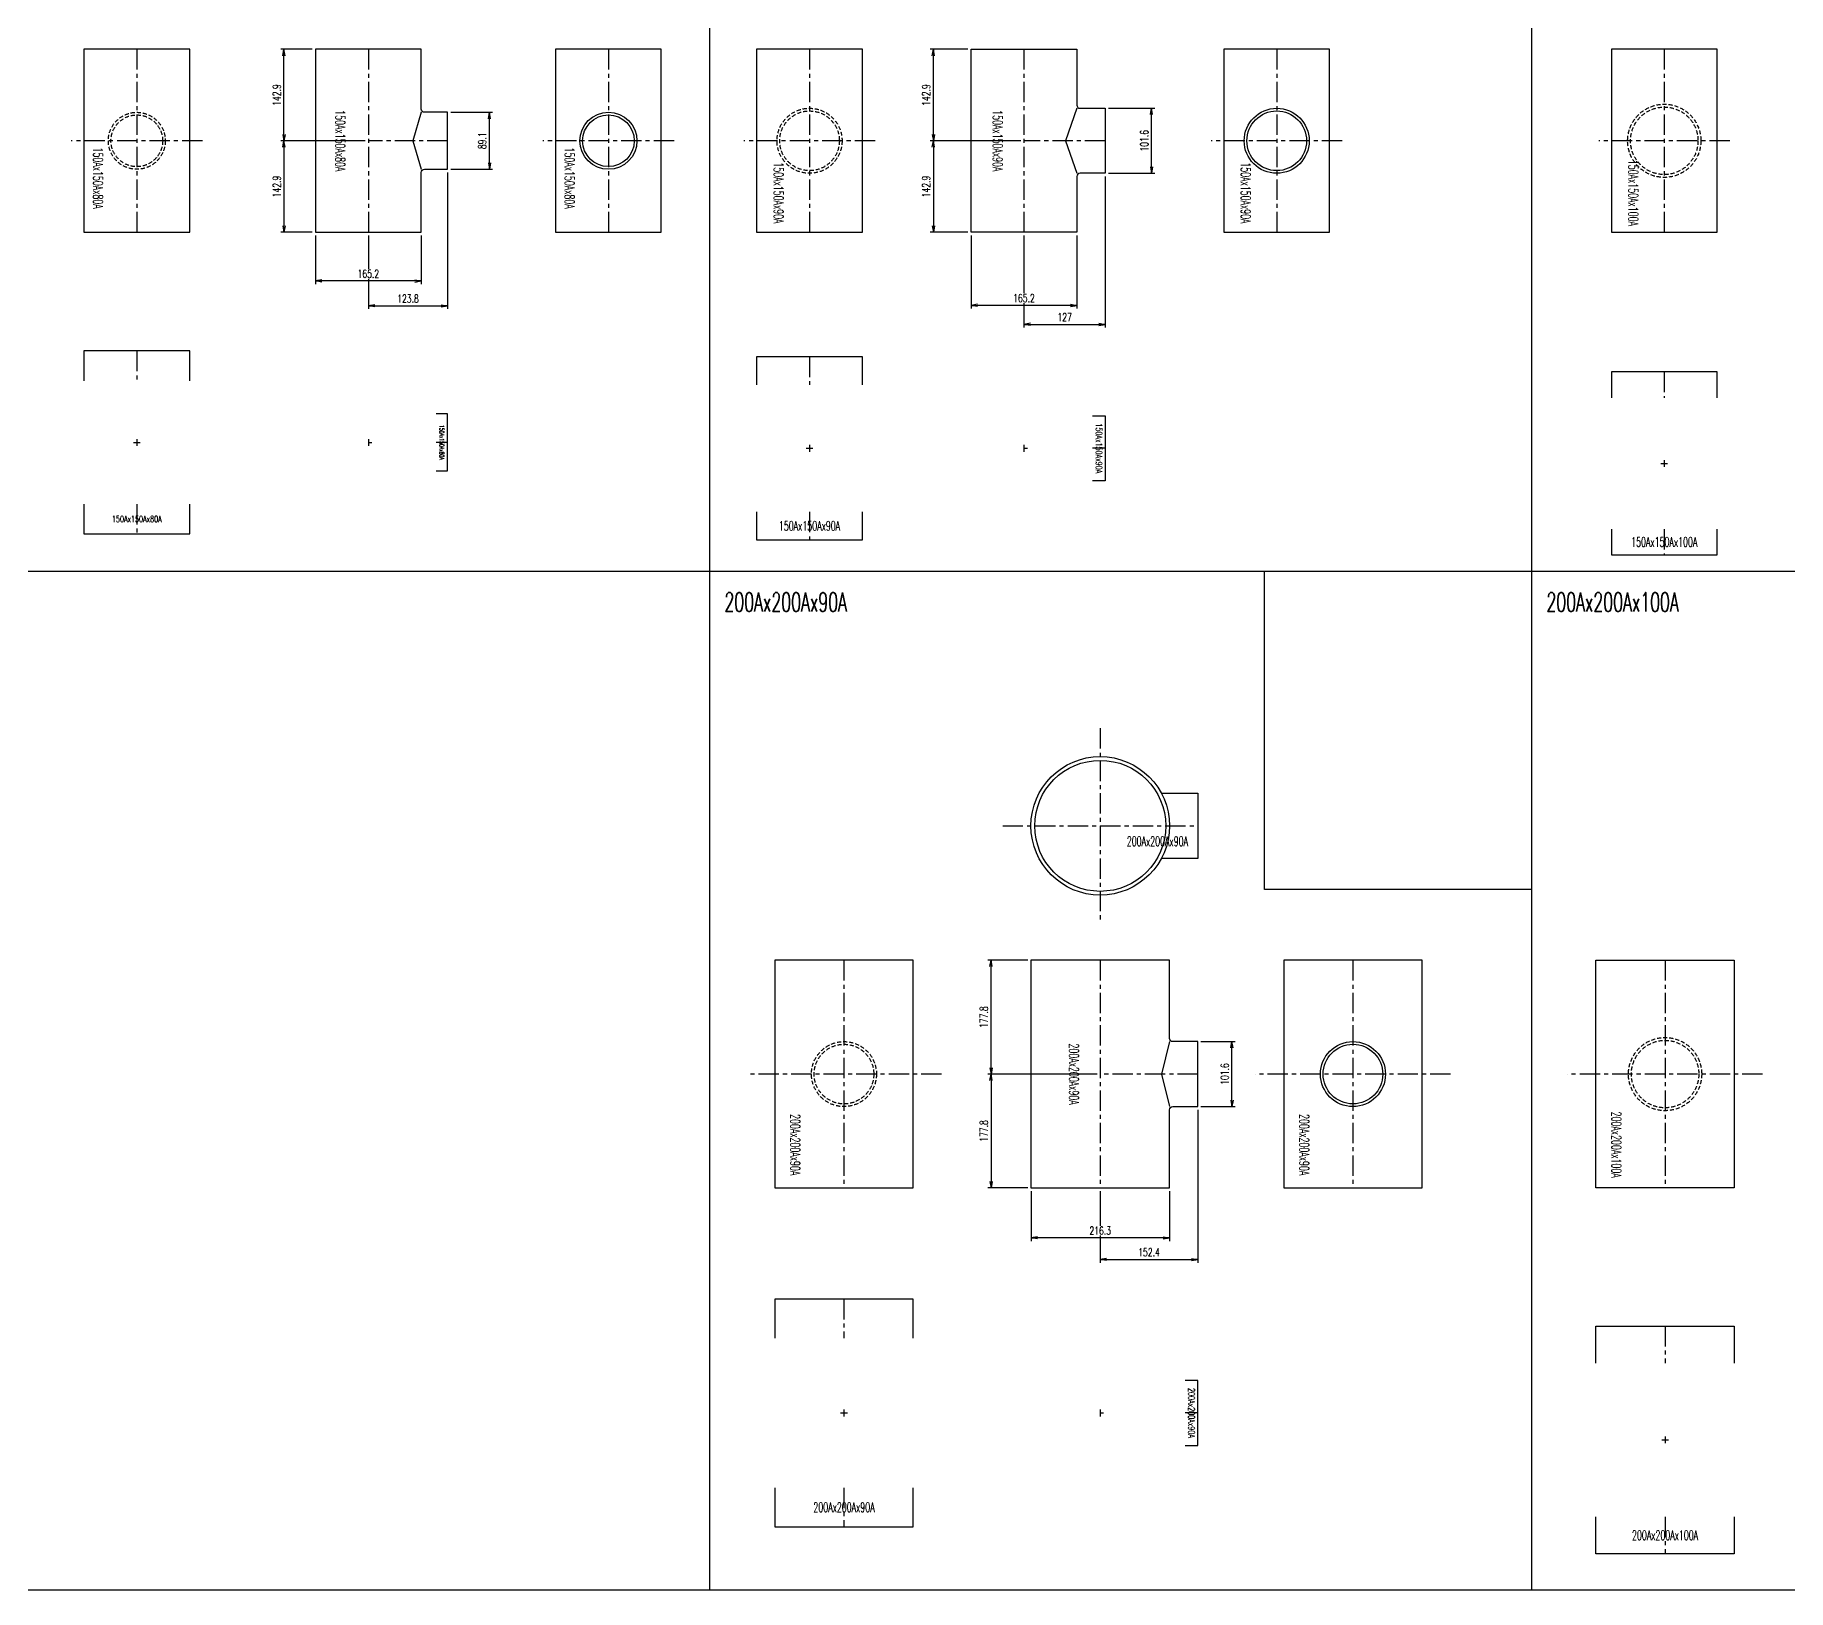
# Model space of a CAD drawing. Header units: millimetres. Extents: x 2090 to 42062, y -14812 to 2738.
# Drawn here: x 14454 to 17192, y -7094 to -4665 of the extents above; entities that cross this region are included whole.
import ezdxf

# ---------------------------------------------------------------- set-up
doc = ezdxf.new("R2010")
doc.units = ezdxf.units.MM
doc.header["$PDMODE"] = 35
doc.linetypes.add('CENTER', pattern=[50.8, 31.75, -6.35, 6.35, -6.35])
doc.linetypes.add('HIDDEN', pattern=[9.525, 6.35, -3.175])
for name, color, linetype in [('#配管（SUS)', 220, 'Continuous'), ('DIM', 1, 'Continuous'), ('skeleton', 7, 'Continuous')]:
    doc.layers.add(name, color=color, linetype=linetype)
doc.styles.add('kpk', font='romans.shx', dxfattribs={"width": 0.7, "bigfont": 'extfont2.shx'})
doc.styles.get("Standard").update_dxf_attribs({"font": 'romans.shx', "bigfont": 'extfont.shx'})
doc.dimstyles.new('1／5～KPK', dxfattribs={"dimscale": 5, "dimtxt": 2.5, "dimasz": 2, "dimexe": 1, "dimexo": 1, "dimgap": 1, "dimtad": 3, "dimdsep": 46, "dimtxsty": 'kpk', "dimblk": 'OPEN', "dimcen": 2.5, "dimclrd": 9, "dimclre": 9, "dimclrt": 4, "dimadec": 1, "dimazin": 2, "dimtfac": 1, "dimtmove": 0, "dimatfit": 2, "dimldrblk": 'OPEN', "dimfxl": 1, "dimtfill": 1, "dimlwd": -1, "dimlwe": -1, "dimarcsym": 1})

# ---------------------------------------------------------------- blocks, each defined once
blk = doc.blocks.new('_Open')
at = {"color": 0, "linetype": 'ByBlock', "lineweight": -2}
for p, q in [((-1, 0.17), (0, 0)), ((-1, -0.17), (0, 0)), ((0, 0), (-1, 0))]:
    blk.add_line(p, q, dxfattribs=at)
blk = doc.blocks.new('*D423')
at = {"layer": 'Defpoints', "color": 0, "linetype": 'ByBlock', "transparency": 16777216}
for p in [(14842.8, -4687.3), (14892, -4687.3), (14974.6, -4830.2)]:
    blk.add_point(p, dxfattribs=at)
at = {"layer": 'DIM', "color": 9, "transparency": 16777216}
for p, q in [((14887, -4687.3), (14837.8, -4687.3)), ((14842.8, -4820.2), (14842.8, -4697.3)), ((14969.6, -4830.2), (14837.8, -4830.2))]:
    blk.add_line(p, q, dxfattribs=at)
at = {"layer": 'DIM', "color": 9, "linetype": 'ByBlock', "transparency": 16777216, "xscale": 10, "yscale": 10, "zscale": 10}
for p, rotation in [((14842.8, -4687.3), 90), ((14842.8, -4830.2), 270)]:
    blk.add_blockref('_Open', p, dxfattribs=dict(at, rotation=rotation))
at = {"layer": 'DIM', "color": 4, "linetype": 'ByBlock', "transparency": 16777216, "insert": (14831.5, -4758.8), "char_height": 12.5, "attachment_point": 5, "rotation": 90, "style": 'kpk', "bg_fill": 3, "box_fill_scale": 1.1, "bg_fill_color": 256, "bg_fill_true_color": 13158600, "bg_fill_transparency": 0}
blk.add_mtext('142.9', dxfattribs=at)
blk = doc.blocks.new('*D424')
at = {"layer": 'Defpoints', "color": 0, "linetype": 'ByBlock', "transparency": 16777216}
for p in [(14974.6, -4830.2), (14842.8, -4973.1), (14892, -4973.1)]:
    blk.add_point(p, dxfattribs=at)
at = {"layer": 'DIM', "color": 9, "transparency": 16777216}
for p, q in [((14969.6, -4830.2), (14837.8, -4830.2)), ((14842.8, -4840.2), (14842.8, -4963.1)), ((14887, -4973.1), (14837.8, -4973.1))]:
    blk.add_line(p, q, dxfattribs=at)
at = {"layer": 'DIM', "color": 9, "linetype": 'ByBlock', "transparency": 16777216, "xscale": 10, "yscale": 10, "zscale": 10}
for p, rotation in [((14842.8, -4830.2), 90), ((14842.8, -4973.1), 270)]:
    blk.add_blockref('_Open', p, dxfattribs=dict(at, rotation=rotation))
at = {"layer": 'DIM', "color": 4, "linetype": 'ByBlock', "transparency": 16777216, "insert": (14831.5, -4901.7), "char_height": 12.5, "attachment_point": 5, "rotation": 90, "style": 'kpk', "bg_fill": 3, "box_fill_scale": 1.1, "bg_fill_color": 256, "bg_fill_true_color": 13158600, "bg_fill_transparency": 0}
blk.add_mtext('142.9', dxfattribs=at)
blk = doc.blocks.new('*D425')
at = {"layer": 'Defpoints', "color": 0, "linetype": 'ByBlock', "transparency": 16777216}
for p in [(15098.4, -4874.8), (14974.6, -4973.1), (15098.4, -5088)]:
    blk.add_point(p, dxfattribs=at)
at = {"layer": 'DIM', "color": 9, "transparency": 16777216}
for p, q in [((15098.4, -4879.8), (15098.4, -5093)), ((14974.6, -4978.1), (14974.6, -5093)), ((14984.6, -5088), (15088.4, -5088))]:
    blk.add_line(p, q, dxfattribs=at)
at = {"layer": 'DIM', "color": 9, "linetype": 'ByBlock', "transparency": 16777216, "xscale": 10, "yscale": 10, "zscale": 10, "rotation": 180}
blk.add_blockref('_Open', (14974.6, -5088), dxfattribs=at)
at = {"layer": 'DIM', "color": 9, "linetype": 'ByBlock', "transparency": 16777216, "xscale": 10, "yscale": 10, "zscale": 10}
blk.add_blockref('_Open', (15098.4, -5088), dxfattribs=at)
at = {"layer": 'DIM', "color": 4, "linetype": 'ByBlock', "transparency": 16777216, "insert": (15036.5, -5076.8), "char_height": 12.5, "attachment_point": 5, "style": 'kpk', "bg_fill": 3, "box_fill_scale": 1.1, "bg_fill_color": 256, "bg_fill_true_color": 13158600, "bg_fill_transparency": 0}
blk.add_mtext('123.8', dxfattribs=at)
blk = doc.blocks.new('*D426')
at = {"layer": 'Defpoints', "color": 0, "linetype": 'ByBlock', "transparency": 16777216}
for p in [(14892, -4973.1), (15057.2, -4973.1), (14892, -5049.2)]:
    blk.add_point(p, dxfattribs=at)
at = {"layer": 'DIM', "color": 9, "transparency": 16777216}
for p, q in [((14892, -4978.1), (14892, -5054.2)), ((15057.2, -4978.1), (15057.2, -5054.2)), ((15047.2, -5049.2), (14902, -5049.2))]:
    blk.add_line(p, q, dxfattribs=at)
at = {"layer": 'DIM', "color": 9, "linetype": 'ByBlock', "transparency": 16777216, "xscale": 10, "yscale": 10, "zscale": 10, "rotation": 180}
blk.add_blockref('_Open', (14892, -5049.2), dxfattribs=at)
at = {"layer": 'DIM', "color": 9, "linetype": 'ByBlock', "transparency": 16777216, "xscale": 10, "yscale": 10, "zscale": 10}
blk.add_blockref('_Open', (15057.2, -5049.2), dxfattribs=at)
at = {"layer": 'DIM', "color": 4, "linetype": 'ByBlock', "transparency": 16777216, "insert": (14974.6, -5038), "char_height": 12.5, "attachment_point": 5, "style": 'kpk', "bg_fill": 3, "box_fill_scale": 1.1, "bg_fill_color": 256, "bg_fill_true_color": 13158600, "bg_fill_transparency": 0}
blk.add_mtext('165.2', dxfattribs=at)
blk = doc.blocks.new('*D427')
at = {"layer": 'Defpoints', "color": 0, "linetype": 'ByBlock', "transparency": 16777216}
for p in [(15098.4, -4785.7), (15163.7, -4785.7), (15098.4, -4874.8)]:
    blk.add_point(p, dxfattribs=at)
at = {"layer": 'DIM', "color": 9, "transparency": 16777216}
for p, q in [((15103.4, -4785.7), (15168.7, -4785.7)), ((15163.7, -4864.8), (15163.7, -4795.7)), ((15103.4, -4874.8), (15168.7, -4874.8))]:
    blk.add_line(p, q, dxfattribs=at)
at = {"layer": 'DIM', "color": 9, "linetype": 'ByBlock', "transparency": 16777216, "xscale": 10, "yscale": 10, "zscale": 10}
for p, rotation in [((15163.7, -4785.7), 90), ((15163.7, -4874.8), 270)]:
    blk.add_blockref('_Open', p, dxfattribs=dict(at, rotation=rotation))
at = {"layer": 'DIM', "color": 4, "linetype": 'ByBlock', "transparency": 16777216, "insert": (15152.4, -4830.2), "char_height": 12.5, "attachment_point": 5, "rotation": 90, "style": 'kpk', "bg_fill": 3, "box_fill_scale": 1.1, "bg_fill_color": 256, "bg_fill_true_color": 13158600, "bg_fill_transparency": 0}
blk.add_mtext('89.1', dxfattribs=at)
blk = doc.blocks.new('*D438')
at = {"layer": 'Defpoints', "color": 0, "linetype": 'ByBlock', "transparency": 16777216}
for p in [(16125.7, -4881), (15998.7, -4973.1), (16125.7, -5117)]:
    blk.add_point(p, dxfattribs=at)
at = {"layer": 'DIM', "color": 9, "transparency": 16777216}
for p, q in [((16125.7, -4886), (16125.7, -5122)), ((15998.7, -4978.1), (15998.7, -5122)), ((16008.7, -5117), (16115.7, -5117))]:
    blk.add_line(p, q, dxfattribs=at)
at = {"layer": 'DIM', "color": 9, "linetype": 'ByBlock', "transparency": 16777216, "xscale": 10, "yscale": 10, "zscale": 10, "rotation": 180}
blk.add_blockref('_Open', (15998.7, -5117), dxfattribs=at)
at = {"layer": 'DIM', "color": 9, "linetype": 'ByBlock', "transparency": 16777216, "xscale": 10, "yscale": 10, "zscale": 10}
blk.add_blockref('_Open', (16125.7, -5117), dxfattribs=at)
at = {"layer": 'DIM', "color": 4, "linetype": 'ByBlock', "transparency": 16777216, "insert": (16062.2, -5105.7), "char_height": 12.5, "attachment_point": 5, "style": 'kpk', "bg_fill": 3, "box_fill_scale": 1.1, "bg_fill_color": 256, "bg_fill_true_color": 13158600, "bg_fill_transparency": 0}
blk.add_mtext('127', dxfattribs=at)
blk = doc.blocks.new('*D439')
at = {"layer": 'Defpoints', "color": 0, "linetype": 'ByBlock', "transparency": 16777216}
for p in [(15916.1, -4973.1), (16081.3, -4973.1), (15916.1, -5087.3)]:
    blk.add_point(p, dxfattribs=at)
at = {"layer": 'DIM', "color": 9, "transparency": 16777216}
for p, q in [((15916.1, -4978.1), (15916.1, -5092.3)), ((16081.3, -4978.1), (16081.3, -5092.3)), ((16071.3, -5087.3), (15926.1, -5087.3))]:
    blk.add_line(p, q, dxfattribs=at)
at = {"layer": 'DIM', "color": 9, "linetype": 'ByBlock', "transparency": 16777216, "xscale": 10, "yscale": 10, "zscale": 10, "rotation": 180}
blk.add_blockref('_Open', (15916.1, -5087.3), dxfattribs=at)
at = {"layer": 'DIM', "color": 9, "linetype": 'ByBlock', "transparency": 16777216, "xscale": 10, "yscale": 10, "zscale": 10}
blk.add_blockref('_Open', (16081.3, -5087.3), dxfattribs=at)
at = {"layer": 'DIM', "color": 4, "linetype": 'ByBlock', "transparency": 16777216, "insert": (15998.7, -5076), "char_height": 12.5, "attachment_point": 5, "style": 'kpk', "bg_fill": 3, "box_fill_scale": 1.1, "bg_fill_color": 256, "bg_fill_true_color": 13158600, "bg_fill_transparency": 0}
blk.add_mtext('165.2', dxfattribs=at)
blk = doc.blocks.new('*D440')
at = {"layer": 'Defpoints', "color": 0, "linetype": 'ByBlock', "transparency": 16777216}
for p in [(16125.7, -4779.4), (16198, -4779.4), (16125.7, -4881)]:
    blk.add_point(p, dxfattribs=at)
at = {"layer": 'DIM', "color": 9, "transparency": 16777216}
for p, q in [((16130.7, -4779.4), (16203, -4779.4)), ((16198, -4871), (16198, -4789.4)), ((16130.7, -4881), (16203, -4881))]:
    blk.add_line(p, q, dxfattribs=at)
at = {"layer": 'DIM', "color": 9, "linetype": 'ByBlock', "transparency": 16777216, "xscale": 10, "yscale": 10, "zscale": 10}
for p, rotation in [((16198, -4779.4), 90), ((16198, -4881), 270)]:
    blk.add_blockref('_Open', p, dxfattribs=dict(at, rotation=rotation))
at = {"layer": 'DIM', "color": 4, "linetype": 'ByBlock', "transparency": 16777216, "insert": (16186.7, -4830.2), "char_height": 12.5, "attachment_point": 5, "rotation": 90, "style": 'kpk', "bg_fill": 3, "box_fill_scale": 1.1, "bg_fill_color": 256, "bg_fill_true_color": 13158600, "bg_fill_transparency": 0}
blk.add_mtext('101.6', dxfattribs=at)
blk = doc.blocks.new('*D441')
at = {"layer": 'Defpoints', "color": 0, "linetype": 'ByBlock', "transparency": 16777216}
for p in [(15998.7, -4830.2), (15857.2, -4973.1), (15916.1, -4973.1)]:
    blk.add_point(p, dxfattribs=at)
at = {"layer": 'DIM', "color": 9, "transparency": 16777216}
for p, q in [((15993.7, -4830.2), (15852.2, -4830.2)), ((15857.2, -4840.2), (15857.2, -4963.1)), ((15911.1, -4973.1), (15852.2, -4973.1))]:
    blk.add_line(p, q, dxfattribs=at)
at = {"layer": 'DIM', "color": 9, "linetype": 'ByBlock', "transparency": 16777216, "xscale": 10, "yscale": 10, "zscale": 10}
for p, rotation in [((15857.2, -4830.2), 90), ((15857.2, -4973.1), 270)]:
    blk.add_blockref('_Open', p, dxfattribs=dict(at, rotation=rotation))
at = {"layer": 'DIM', "color": 4, "linetype": 'ByBlock', "transparency": 16777216, "insert": (15845.9, -4901.7), "char_height": 12.5, "attachment_point": 5, "rotation": 90, "style": 'kpk', "bg_fill": 3, "box_fill_scale": 1.1, "bg_fill_color": 256, "bg_fill_true_color": 13158600, "bg_fill_transparency": 0}
blk.add_mtext('142.9', dxfattribs=at)
blk = doc.blocks.new('*D442')
at = {"layer": 'Defpoints', "color": 0, "linetype": 'ByBlock', "transparency": 16777216}
for p in [(15857.2, -4687.3), (15916.1, -4687.3), (15998.7, -4830.2)]:
    blk.add_point(p, dxfattribs=at)
at = {"layer": 'DIM', "color": 9, "transparency": 16777216}
for p, q in [((15911.1, -4687.3), (15852.2, -4687.3)), ((15857.2, -4820.2), (15857.2, -4697.3)), ((15993.7, -4830.2), (15852.2, -4830.2))]:
    blk.add_line(p, q, dxfattribs=at)
at = {"layer": 'DIM', "color": 9, "linetype": 'ByBlock', "transparency": 16777216, "xscale": 10, "yscale": 10, "zscale": 10}
for p, rotation in [((15857.2, -4687.3), 90), ((15857.2, -4830.2), 270)]:
    blk.add_blockref('_Open', p, dxfattribs=dict(at, rotation=rotation))
at = {"layer": 'DIM', "color": 4, "linetype": 'ByBlock', "transparency": 16777216, "insert": (15845.9, -4758.8), "char_height": 12.5, "attachment_point": 5, "rotation": 90, "style": 'kpk', "bg_fill": 3, "box_fill_scale": 1.1, "bg_fill_color": 256, "bg_fill_true_color": 13158600, "bg_fill_transparency": 0}
blk.add_mtext('142.9', dxfattribs=at)
blk = doc.blocks.new('*D443')
at = {"layer": 'Defpoints', "color": 0, "linetype": 'ByBlock', "transparency": 16777216}
for p in [(15947.2, -6110.4), (16009.7, -6110.4), (16117.8, -6288.2)]:
    blk.add_point(p, dxfattribs=at)
at = {"layer": 'DIM', "color": 9, "transparency": 16777216}
for p, q in [((16004.7, -6110.4), (15942.2, -6110.4)), ((15947.2, -6278.2), (15947.2, -6120.4)), ((16112.8, -6288.2), (15942.2, -6288.2))]:
    blk.add_line(p, q, dxfattribs=at)
at = {"layer": 'DIM', "color": 9, "linetype": 'ByBlock', "transparency": 16777216, "xscale": 10, "yscale": 10, "zscale": 10}
for p, rotation in [((15947.2, -6110.4), 90), ((15947.2, -6288.2), 270)]:
    blk.add_blockref('_Open', p, dxfattribs=dict(at, rotation=rotation))
at = {"layer": 'DIM', "color": 4, "linetype": 'ByBlock', "transparency": 16777216, "insert": (15935.9, -6199.3), "char_height": 12.5, "attachment_point": 5, "rotation": 90, "style": 'kpk', "bg_fill": 3, "box_fill_scale": 1.1, "bg_fill_color": 256, "bg_fill_true_color": 13158600, "bg_fill_transparency": 0}
blk.add_mtext('177.8', dxfattribs=at)
blk = doc.blocks.new('*D444')
at = {"layer": 'Defpoints', "color": 0, "linetype": 'ByBlock', "transparency": 16777216}
for p in [(16117.8, -6288.2), (15947.2, -6466), (16009.7, -6466)]:
    blk.add_point(p, dxfattribs=at)
at = {"layer": 'DIM', "color": 9, "transparency": 16777216}
for p, q in [((16112.8, -6288.2), (15942.2, -6288.2)), ((15947.2, -6298.2), (15947.2, -6456)), ((16004.7, -6466), (15942.2, -6466))]:
    blk.add_line(p, q, dxfattribs=at)
at = {"layer": 'DIM', "color": 9, "linetype": 'ByBlock', "transparency": 16777216, "xscale": 10, "yscale": 10, "zscale": 10}
for p, rotation in [((15947.2, -6288.2), 90), ((15947.2, -6466), 270)]:
    blk.add_blockref('_Open', p, dxfattribs=dict(at, rotation=rotation))
at = {"layer": 'DIM', "color": 4, "linetype": 'ByBlock', "transparency": 16777216, "insert": (15935.9, -6377.1), "char_height": 12.5, "attachment_point": 5, "rotation": 90, "style": 'kpk', "bg_fill": 3, "box_fill_scale": 1.1, "bg_fill_color": 256, "bg_fill_true_color": 13158600, "bg_fill_transparency": 0}
blk.add_mtext('177.8', dxfattribs=at)
blk = doc.blocks.new('*D445')
at = {"layer": 'Defpoints', "color": 0, "linetype": 'ByBlock', "transparency": 16777216}
for p in [(16270.2, -6339), (16117.8, -6466), (16270.2, -6577.9)]:
    blk.add_point(p, dxfattribs=at)
at = {"layer": 'DIM', "color": 9, "transparency": 16777216}
for p, q in [((16270.2, -6344), (16270.2, -6582.9)), ((16117.8, -6471), (16117.8, -6582.9)), ((16127.8, -6577.9), (16260.2, -6577.9))]:
    blk.add_line(p, q, dxfattribs=at)
at = {"layer": 'DIM', "color": 9, "linetype": 'ByBlock', "transparency": 16777216, "xscale": 10, "yscale": 10, "zscale": 10, "rotation": 180}
blk.add_blockref('_Open', (16117.8, -6577.9), dxfattribs=at)
at = {"layer": 'DIM', "color": 9, "linetype": 'ByBlock', "transparency": 16777216, "xscale": 10, "yscale": 10, "zscale": 10}
blk.add_blockref('_Open', (16270.2, -6577.9), dxfattribs=at)
at = {"layer": 'DIM', "color": 4, "linetype": 'ByBlock', "transparency": 16777216, "insert": (16194, -6566.6), "char_height": 12.5, "attachment_point": 5, "style": 'kpk', "bg_fill": 3, "box_fill_scale": 1.1, "bg_fill_color": 256, "bg_fill_true_color": 13158600, "bg_fill_transparency": 0}
blk.add_mtext('152.4', dxfattribs=at)
blk = doc.blocks.new('*D446')
at = {"layer": 'Defpoints', "color": 0, "linetype": 'ByBlock', "transparency": 16777216}
for p in [(16009.7, -6466), (16226, -6466), (16009.7, -6544)]:
    blk.add_point(p, dxfattribs=at)
at = {"layer": 'DIM', "color": 9, "transparency": 16777216}
for p, q in [((16009.7, -6471), (16009.7, -6549)), ((16226, -6471), (16226, -6549)), ((16216, -6544), (16019.7, -6544))]:
    blk.add_line(p, q, dxfattribs=at)
at = {"layer": 'DIM', "color": 9, "linetype": 'ByBlock', "transparency": 16777216, "xscale": 10, "yscale": 10, "zscale": 10, "rotation": 180}
blk.add_blockref('_Open', (16009.7, -6544), dxfattribs=at)
at = {"layer": 'DIM', "color": 9, "linetype": 'ByBlock', "transparency": 16777216, "xscale": 10, "yscale": 10, "zscale": 10}
blk.add_blockref('_Open', (16226, -6544), dxfattribs=at)
at = {"layer": 'DIM', "color": 4, "linetype": 'ByBlock', "transparency": 16777216, "insert": (16117.8, -6532.8), "char_height": 12.5, "attachment_point": 5, "style": 'kpk', "bg_fill": 3, "box_fill_scale": 1.1, "bg_fill_color": 256, "bg_fill_true_color": 13158600, "bg_fill_transparency": 0}
blk.add_mtext('216.3', dxfattribs=at)
blk = doc.blocks.new('*D481')
at = {"layer": 'Defpoints', "color": 0, "linetype": 'ByBlock', "transparency": 16777216}
for p in [(16270.2, -6237.4), (16323.6, -6237.4), (16270.2, -6339)]:
    blk.add_point(p, dxfattribs=at)
at = {"layer": 'DIM', "color": 9, "transparency": 16777216}
for p, q in [((16275.2, -6237.4), (16328.6, -6237.4)), ((16323.6, -6329), (16323.6, -6247.4)), ((16275.2, -6339), (16328.6, -6339))]:
    blk.add_line(p, q, dxfattribs=at)
at = {"layer": 'DIM', "color": 9, "linetype": 'ByBlock', "transparency": 16777216, "xscale": 10, "yscale": 10, "zscale": 10}
for p, rotation in [((16323.6, -6237.4), 90), ((16323.6, -6339), 270)]:
    blk.add_blockref('_Open', p, dxfattribs=dict(at, rotation=rotation))
at = {"layer": 'DIM', "color": 4, "linetype": 'ByBlock', "transparency": 16777216, "insert": (16312.4, -6288.2), "char_height": 12.5, "attachment_point": 5, "rotation": 90, "style": 'kpk', "bg_fill": 3, "box_fill_scale": 1.1, "bg_fill_color": 256, "bg_fill_true_color": 13158600, "bg_fill_transparency": 0}
blk.add_mtext('101.6', dxfattribs=at)
blk = doc.blocks.new('（SUS)150A×80A-RT-1')
at = {"layer": '#配管（SUS)', "color": 2, "linetype": 'CENTER'}
for p, q in [((0, 142.9), (0, -142.9)), ((123.8, 0), (0, 0))]:
    blk.add_line(p, q, dxfattribs=at)
at = {"layer": '#配管（SUS)', "color": 0, "linetype": 'ByBlock'}
blk.add_lwpolyline([(82.6, 142.9), (-82.6, 142.9), (-82.6, -142.9), (82.6, -142.9), (82.6, -49.5, -0.414214), (87.6, -44.5), (123.8, -44.5), (123.8, 44.6), (87.6, 44.6, -0.414214), (82.6, 49.6)], format="xyb", close=True, dxfattribs=at)
blk.add_lwpolyline([(82.6, 44.6), (69.6, 0), (82.6, -44.5)], dxfattribs=at)
at = {"layer": 'Defpoints', "color": 5, "insert": (-43.8, 0), "char_height": 15, "attachment_point": 5, "rotation": 270}
blk.add_mtext('{\\W0.6;150Ax150Ax80A}', dxfattribs=at)
blk = doc.blocks.new('（SUS)150A×80A-RT-2')
at = {"layer": '#配管（SUS)', "color": 2, "linetype": 'CENTER'}
for p, q in [((0, 142.9), (0, -142.9)), ((102.4, 0), (-102.4, 0))]:
    blk.add_line(p, q, dxfattribs=at)
at = {"layer": '#配管（SUS)', "color": 0, "linetype": 'ByBlock'}
blk.add_lwpolyline([(-82.6, 142.9), (-82.6, -142.9), (82.6, -142.9), (82.6, 142.9)], close=True, dxfattribs=at)
for radius in [44.5, 40.4]:
    blk.add_circle((0, 0), radius, dxfattribs=at)
at = {"layer": 'Defpoints', "color": 5, "insert": (-60.6, -58.3), "char_height": 15, "attachment_point": 5, "rotation": 270}
blk.add_mtext('{\\W0.6;150Ax150Ax80A}', dxfattribs=at)
blk = doc.blocks.new('（SUS)150A×80A-RT-4')
at = {"layer": '#配管（SUS)', "color": 2, "linetype": 'CENTER'}
for p, q in [((0, 142.9), (0, -142.9)), ((102.4, 0), (-102.4, 0))]:
    blk.add_line(p, q, dxfattribs=at)
at = {"layer": '#配管（SUS)', "color": 0, "linetype": 'ByBlock'}
blk.add_lwpolyline([(-82.6, 142.9), (-82.6, -142.9), (82.6, -142.9), (82.6, 142.9)], close=True, dxfattribs=at)
at = {"layer": '#配管（SUS)', "color": 252, "linetype": 'HIDDEN'}
for radius in [44.5, 40.4]:
    blk.add_circle((0, 0), radius, dxfattribs=at)
at = {"layer": 'Defpoints', "color": 5, "insert": (-60.6, -58.3), "char_height": 15, "attachment_point": 5, "rotation": 270}
blk.add_mtext('{\\W0.6;150Ax150Ax80A}', dxfattribs=at)
blk = doc.blocks.new('（SUS)150A×80A-RT-5')
at = {"layer": '#配管（SUS)', "color": 2, "linetype": 'CENTER'}
for p, q in [((0, 142.9), (0, 96.2)), ((-5.3, 0), (5.3, 0)), ((0, 5.3), (0, -5.3)), ((0, -96.2), (0, -142.9))]:
    blk.add_line(p, q, dxfattribs=at)
at = {"layer": '#配管（SUS)', "color": 0, "linetype": 'ByBlock'}
for points in [[(82.6, 96.2), (82.6, 142.9), (-82.6, 142.9), (-82.6, 96.2)], [(-82.6, -96.2), (-82.6, -142.9), (82.6, -142.9), (82.6, -96.2)]]:
    blk.add_lwpolyline(points, dxfattribs=at)
at = {"layer": 'Defpoints', "color": 5, "insert": (0, -119.6), "char_height": 10, "attachment_point": 5}
blk.add_mtext('{\\W0.6;150Ax150Ax80A}', dxfattribs=at)
blk = doc.blocks.new('（SUS)150A×80A-RT-6')
at = {"layer": '#配管（SUS)', "color": 2, "linetype": 'CENTER'}
for p, q in [((0, 5.3), (0, -5.3)), ((0, 0), (5.3, 0)), ((123.8, 0), (105.7, 0))]:
    blk.add_line(p, q, dxfattribs=at)
at = {"layer": '#配管（SUS)', "color": 0, "linetype": 'ByBlock'}
blk.add_lwpolyline([(105.7, -44.5), (123.8, -44.5), (123.8, 44.5), (105.7, 44.5)], dxfattribs=at)
at = {"layer": 'Defpoints', "color": 5, "insert": (114.8, 0), "char_height": 7, "attachment_point": 5, "rotation": 270}
blk.add_mtext('{\\W0.6;150Ax150Ax80A}', dxfattribs=at)
blk = doc.blocks.new('（SUS)150A×90A-RT-1')
at = {"layer": '#配管（SUS)', "color": 2, "linetype": 'CENTER'}
for p, q in [((0, 142.9), (0, -142.9)), ((127, 0), (0, 0))]:
    blk.add_line(p, q, dxfattribs=at)
at = {"layer": '#配管（SUS)', "color": 0, "linetype": 'ByBlock'}
blk.add_lwpolyline([(127, -50.8), (87.6, -50.8, 0.414214), (82.6, -55.8), (82.6, -142.9), (-82.6, -142.9), (-82.6, 142.9), (82.6, 142.9), (82.6, 55.8, 0.414214), (87.6, 50.8), (127, 50.8)], format="xyb", close=True, dxfattribs=at)
blk.add_lwpolyline([(82.6, 50.8), (65.1, 0), (82.6, -50.8)], dxfattribs=at)
at = {"layer": '#配管（SUS)', "color": 5, "insert": (-41.1, 0), "char_height": 15, "attachment_point": 5, "rotation": 270}
blk.add_mtext('{\\W0.6;150Ax150Ax90A}', dxfattribs=at)
blk = doc.blocks.new('（SUS)150A×90A-RT-2')
at = {"layer": '#配管（SUS)', "color": 2, "linetype": 'CENTER'}
for p, q in [((0, 142.9), (0, -142.9)), ((102.4, 0), (-102.4, 0))]:
    blk.add_line(p, q, dxfattribs=at)
at = {"layer": '#配管（SUS)', "color": 0, "linetype": 'ByBlock'}
blk.add_lwpolyline([(-82.6, 142.9), (-82.6, -142.9), (82.6, -142.9), (82.6, 142.9)], close=True, dxfattribs=at)
for radius in [50.8, 46.6]:
    blk.add_circle((0, 0), radius, dxfattribs=at)
at = {"layer": '#配管（SUS)', "color": 5, "insert": (-48.3, -81.4), "char_height": 15, "attachment_point": 5, "rotation": 270}
blk.add_mtext('{\\W0.6;150Ax150Ax90A}', dxfattribs=at)
blk = doc.blocks.new('（SUS)150A×90A-RT-4')
at = {"layer": '#配管（SUS)', "color": 2, "linetype": 'CENTER'}
for p, q in [((0, 142.9), (0, -142.9)), ((102.4, 0), (-102.4, 0))]:
    blk.add_line(p, q, dxfattribs=at)
at = {"layer": '#配管（SUS)', "color": 0, "linetype": 'ByBlock'}
blk.add_lwpolyline([(-82.6, 142.9), (-82.6, -142.9), (82.6, -142.9), (82.6, 142.9)], close=True, dxfattribs=at)
at = {"layer": '#配管（SUS)', "color": 252, "linetype": 'HIDDEN'}
for radius in [50.8, 46.6]:
    blk.add_circle((0, 0), radius, dxfattribs=at)
at = {"layer": '#配管（SUS)', "color": 5, "insert": (-48.3, -81.4), "char_height": 15, "attachment_point": 5, "rotation": 270}
blk.add_mtext('{\\W0.6;150Ax150Ax90A}', dxfattribs=at)
blk = doc.blocks.new('（SUS)150A×90A-RT-5')
at = {"layer": '#配管（SUS)', "color": 2, "linetype": 'CENTER'}
for p, q in [((0, 142.9), (0, 99.3)), ((-5.3, 0), (5.3, 0)), ((0, 5.3), (0, -5.3)), ((0, -99.4), (0, -142.9))]:
    blk.add_line(p, q, dxfattribs=at)
at = {"layer": '#配管（SUS)', "color": 0, "linetype": 'ByBlock'}
for points in [[(82.6, 99.3), (82.6, 142.9), (-82.6, 142.9), (-82.6, 99.3)], [(-82.6, -99.4), (-82.6, -142.9), (82.6, -142.9), (82.6, -99.4)]]:
    blk.add_lwpolyline(points, dxfattribs=at)
at = {"layer": '#配管（SUS)', "color": 5, "insert": (0, -121.1), "char_height": 15, "attachment_point": 5}
blk.add_mtext('{\\W0.6;150Ax150Ax90A}', dxfattribs=at)
blk = doc.blocks.new('（SUS)150A×90A-RT-6')
at = {"layer": '#配管（SUS)', "color": 2, "linetype": 'CENTER'}
for p, q in [((0, 5.3), (0, -5.3)), ((0, 0), (5.3, 0)), ((127, 0), (107.3, 0))]:
    blk.add_line(p, q, dxfattribs=at)
at = {"layer": '#配管（SUS)', "color": 0, "linetype": 'ByBlock'}
blk.add_lwpolyline([(107.3, 50.8), (127, 50.8), (127, -50.8), (107.3, -50.8)], dxfattribs=at)
at = {"layer": '#配管（SUS)', "color": 5, "insert": (117.2, 0), "char_height": 10, "attachment_point": 5, "rotation": 270}
blk.add_mtext('{\\W0.6;150Ax150Ax90A}', dxfattribs=at)
blk = doc.blocks.new('（SUS)200A×90A-RT-1')
at = {"layer": '#配管（SUS)', "color": 2, "linetype": 'CENTER'}
for p, q in [((0, 177.8), (0, -177.8)), ((152.4, 0), (0, 0))]:
    blk.add_line(p, q, dxfattribs=at)
at = {"layer": '#配管（SUS)', "color": 0, "linetype": 'ByBlock'}
blk.add_lwpolyline([(152.4, 50.8), (113.2, 50.8, -0.414214), (108.1, 55.8), (108.1, 177.8), (-108.2, 177.8), (-108.2, -177.8), (108.1, -177.8), (108.1, -55.8, -0.414214), (113.2, -50.8), (152.4, -50.8)], format="xyb", close=True, dxfattribs=at)
blk.add_lwpolyline([(108.1, 50.8), (95.5, 0), (108.1, -50.8)], dxfattribs=at)
at = {"layer": '#配管（SUS)', "color": 5, "insert": (-41.1, 0), "char_height": 15, "attachment_point": 5, "rotation": 270}
blk.add_mtext('{\\W0.6;200Ax200Ax90A}', dxfattribs=at)
blk = doc.blocks.new('（SUS)200A×90A-RT-2')
at = {"layer": '#配管（SUS)', "color": 2, "linetype": 'CENTER'}
for p, q in [((0, 177.8), (0, -177.8)), ((152.4, 0), (-152.4, 0))]:
    blk.add_line(p, q, dxfattribs=at)
at = {"layer": '#配管（SUS)', "color": 0, "linetype": 'ByBlock'}
blk.add_lwpolyline([(-108.1, 177.8), (-108.1, -177.8), (108.2, -177.8), (108.2, 177.8)], close=True, dxfattribs=at)
for radius in [50.8, 46.6]:
    blk.add_circle((0, 0), radius, dxfattribs=at)
at = {"layer": '#配管（SUS)', "color": 5, "insert": (-76.1, -110.3), "char_height": 15, "attachment_point": 5, "rotation": 270}
blk.add_mtext('{\\W0.6;200Ax200Ax90A}', dxfattribs=at)
blk = doc.blocks.new('（SUS)200A×90A-RT-3')
at = {"layer": '#配管（SUS)', "color": 2, "linetype": 'CENTER'}
for p, q in [((0, 152.4), (0, -152.4)), ((-152.4, 0), (152.4, 0))]:
    blk.add_line(p, q, dxfattribs=at)
at = {"layer": '#配管（SUS)', "color": 0, "linetype": 'ByBlock'}
blk.add_lwpolyline([(95.5, 50.8), (152.4, 50.8), (152.4, -50.8), (95.5, -50.8)], dxfattribs=at)
for radius in [108.2, 102.3]:
    blk.add_circle((0, 0), radius, dxfattribs=at)
at = {"layer": '#配管（SUS)', "color": 5, "insert": (89.3, -24.1), "char_height": 15, "attachment_point": 5}
blk.add_mtext('{\\W0.6;200Ax200Ax90A}', dxfattribs=at)
blk = doc.blocks.new('（SUS)200A×90A-RT-4')
at = {"layer": '#配管（SUS)', "color": 2, "linetype": 'CENTER'}
for p, q in [((0, 177.8), (0, -177.8)), ((152.4, 0), (-152.4, 0))]:
    blk.add_line(p, q, dxfattribs=at)
at = {"layer": '#配管（SUS)', "color": 0, "linetype": 'ByBlock'}
blk.add_lwpolyline([(-108.1, 177.8), (-108.1, -177.8), (108.2, -177.8), (108.2, 177.8)], close=True, dxfattribs=at)
at = {"layer": '#配管（SUS)', "color": 252, "linetype": 'HIDDEN'}
for radius in [50.8, 46.6]:
    blk.add_circle((0, 0), radius, dxfattribs=at)
at = {"layer": '#配管（SUS)', "color": 5, "insert": (-76.1, -110.3), "char_height": 15, "attachment_point": 5, "rotation": 270}
blk.add_mtext('{\\W0.6;200Ax200Ax90A}', dxfattribs=at)
blk = doc.blocks.new('（SUS)200A×90A-RT-5')
at = {"layer": '#配管（SUS)', "color": 2, "linetype": 'CENTER'}
for p, q in [((0, 177.8), (0, 116.8)), ((-5.3, 0), (5.3, 0)), ((0, 5.3), (0, -5.3)), ((0, -116.8), (0, -177.8))]:
    blk.add_line(p, q, dxfattribs=at)
at = {"layer": '#配管（SUS)', "color": 0, "linetype": 'ByBlock'}
for points in [[(108.2, 116.8), (108.2, 177.8), (-108.1, 177.8), (-108.1, 116.8)], [(-108.1, -116.8), (-108.1, -177.8), (108.2, -177.8), (108.2, -116.8)]]:
    blk.add_lwpolyline(points, dxfattribs=at)
at = {"layer": '#配管（SUS)', "color": 5, "insert": (0, -147.3), "char_height": 15, "attachment_point": 5}
blk.add_mtext('{\\W0.6;200Ax200Ax90A}', dxfattribs=at)
blk = doc.blocks.new('（SUS)200A×90A-RT-6')
at = {"layer": '#配管（SUS)', "color": 2, "linetype": 'CENTER'}
for p, q in [((0, 5.3), (0, -5.3)), ((0, 0), (5.3, 0)), ((152.4, 0), (132.8, 0))]:
    blk.add_line(p, q, dxfattribs=at)
at = {"layer": '#配管（SUS)', "color": 0, "linetype": 'ByBlock'}
blk.add_lwpolyline([(132.8, -50.8), (152.4, -50.8), (152.4, 50.8), (132.8, 50.8)], dxfattribs=at)
at = {"layer": '#配管（SUS)', "color": 5, "insert": (142.6, 0), "char_height": 10, "attachment_point": 5, "rotation": 270}
blk.add_mtext('{\\W0.6;200Ax200Ax90A}', dxfattribs=at)
blk = doc.blocks.new('(SUS)150A×100A-RT-4')
at = {"layer": '#配管（SUS)', "color": 2, "linetype": 'CENTER'}
for p, q in [((0, 142.9), (0, -142.9)), ((102.4, 0), (-102.4, 0))]:
    blk.add_line(p, q, dxfattribs=at)
at = {"layer": '#配管（SUS)', "color": 0, "linetype": 'ByBlock'}
blk.add_lwpolyline([(-82.6, 142.9), (-82.6, -142.9), (82.6, -142.9), (82.6, 142.9)], close=True, dxfattribs=at)
at = {"layer": '#配管（SUS)', "color": 252, "linetype": 'HIDDEN'}
for radius in [57.2, 52.7]:
    blk.add_circle((0, 0), radius, dxfattribs=at)
at = {"layer": 'Defpoints', "color": 5, "insert": (-48.3, -81.4), "char_height": 15, "attachment_point": 5, "rotation": 270}
blk.add_mtext('{\\W0.6;150Ax150Ax100A}', dxfattribs=at)
blk = doc.blocks.new('(SUS)150A×100A-RT-5')
at = {"layer": '#配管（SUS)', "color": 2, "linetype": 'CENTER'}
for p, q in [((0, 142.9), (0, 102.5)), ((-5.3, 0), (5.3, 0)), ((0, 5.3), (0, -5.3)), ((0, -102.5), (0, -142.9))]:
    blk.add_line(p, q, dxfattribs=at)
at = {"layer": '#配管（SUS)', "color": 0, "linetype": 'ByBlock'}
for points in [[(82.6, 102.5), (82.6, 142.9), (-82.6, 142.9), (-82.6, 102.5)], [(-82.6, -102.5), (-82.6, -142.9), (82.6, -142.9), (82.6, -102.5)]]:
    blk.add_lwpolyline(points, dxfattribs=at)
at = {"layer": 'Defpoints', "color": 5, "insert": (0, -122.7), "char_height": 15, "attachment_point": 5}
blk.add_mtext('{\\W0.6;150Ax150Ax100A}', dxfattribs=at)
blk = doc.blocks.new('(SUS)200A×100A-RT-4')
at = {"layer": '#配管（SUS)', "color": 2, "linetype": 'CENTER'}
for p, q in [((0, 177.8), (0, -177.8)), ((152.4, 0), (-152.4, 0))]:
    blk.add_line(p, q, dxfattribs=at)
at = {"layer": '#配管（SUS)', "color": 0, "linetype": 'ByBlock'}
blk.add_lwpolyline([(108.1, 177.8), (108.1, -177.8), (-108.2, -177.8), (-108.2, 177.8)], close=True, dxfattribs=at)
at = {"layer": '#配管（SUS)', "color": 252, "linetype": 'HIDDEN'}
for radius in [57.2, 52.7]:
    blk.add_circle((0, 0), radius, dxfattribs=at)
at = {"layer": 'Defpoints', "color": 5, "insert": (-76.1, -110.3), "char_height": 15, "attachment_point": 5, "rotation": 270}
blk.add_mtext('{\\W0.6;200Ax200Ax100A}', dxfattribs=at)
blk = doc.blocks.new('(SUS)200A×100A-RT-5')
at = {"layer": '#配管（SUS)', "color": 2, "linetype": 'CENTER'}
for p, q in [((0, 177.8), (0, 120)), ((-5.3, 0), (5.3, 0)), ((0, 5.3), (0, -5.3)), ((0, -120), (0, -177.8))]:
    blk.add_line(p, q, dxfattribs=at)
at = {"layer": '#配管（SUS)', "color": 0, "linetype": 'ByBlock'}
for points in [[(-108.2, 120), (-108.2, 177.8), (108.1, 177.8), (108.1, 120)], [(108.1, -120), (108.1, -177.8), (-108.2, -177.8), (-108.2, -120)]]:
    blk.add_lwpolyline(points, dxfattribs=at)
at = {"layer": 'Defpoints', "color": 5, "insert": (0, -148.9), "char_height": 15, "attachment_point": 5}
blk.add_mtext('{\\W0.6;200Ax200Ax100A}', dxfattribs=at)

msp = doc.modelspace()

# ---------------------------------------------------------------- linework, layer by layer
at = {"layer": 'skeleton'}
for p, q in [((15507.303, 1707.568), (15507.303, -7094.106)), ((16791.251, 1707.568), (16791.251, -7094.106)), ((8325.36, -5502.698), (21142.157, -5502.698)), ((8325.36, -7094.106), (21142.157, -7094.106))]:
    msp.add_line(p, q, dxfattribs=at)
msp.add_lwpolyline([(16374.194, -5502.698), (16791.251, -5502.698), (16791.251, -5999.857), (16374.194, -5999.857)], close=True, dxfattribs=at)

# ---------------------------------------------------------------- block references
at = {"layer": '#配管（SUS)'}
for name, p in [('（SUS)150A×80A-RT-4', (14612.915, -4830.244)), ('（SUS)150A×80A-RT-2', (15349.619, -4830.244)), ('（SUS)150A×90A-RT-4', (15663.709, -4830.244)), ('（SUS)150A×90A-RT-2', (16393.445, -4830.244)), ('(SUS)150A×100A-RT-4', (16998.853, -4830.244)), ('（SUS)150A×80A-RT-5', (14612.915, -5301.485)), ('（SUS)150A×90A-RT-5', (15663.709, -5310.671)), ('(SUS)150A×100A-RT-5', (16998.853, -5334.24)), ('（SUS)150A×80A-RT-6', (14974.562, -5301.485)), ('（SUS)150A×90A-RT-6', (15998.691, -5310.671)), ('（SUS)200A×90A-RT-3', (16117.821, -5900.435)), ('（SUS)200A×90A-RT-4', (15717.527, -6288.241)), ('（SUS)200A×90A-RT-2', (16512.576, -6288.241)), ('(SUS)200A×100A-RT-4', (17000.14, -6288.241)), ('（SUS)200A×90A-RT-5', (15717.527, -6817.604)), ('(SUS)200A×100A-RT-5', (17000.14, -6859.736)), ('（SUS)200A×90A-RT-6', (16117.821, -6817.604))]:
    msp.add_blockref(name, p, dxfattribs=at)

# ---------------------------------------------------------------- texts
at = {"color": 71, "char_height": 30, "attachment_point": 4}
for s, insert in [('{\\W0.6;200Ax200Ax90A}', (15530.861, -5550.783)), ('{\\W0.6;200Ax200Ax100A}', (16814.808, -5550.783))]:
    msp.add_mtext(s, dxfattribs=dict(at, insert=insert))

# ---------------------------------------------------------------- dimensions: what is measured, and where the dimension line sits
at = {"layer": 'DIM', "linetype": 'ByBlock'}
for base, p1, p2, picture, middle in [((14842.785, -4687.344), (14974.562, -4830.244), (14891.962, -4687.344), '*D423', (14831.535, -4758.794)), ((15947.199, -6110.441), (16117.821, -6288.241), (16009.671, -6110.441), '*D443', (15935.949, -6199.341))]:
    dim = msp.add_linear_dim(base=base, p1=p1, p2=p2, angle=90, dimstyle='1／5～KPK', dxfattribs=at)
    dim.commit()
    dim.dimension.update_dxf_attribs({"geometry": picture, "text_midpoint": middle})
dim = msp.add_linear_dim(base=(16125.691, -5116.957), p1=(15998.691, -4973.144), p2=(16125.691, -4881.044), dimstyle='1／5～KPK', dxfattribs=at)
dim.commit()
dim.dimension.update_dxf_attribs({"geometry": '*D438', "text_midpoint": (16062.191, -5105.707)})

# ---------------------------------------------------------------- next in the draw order: dimensions: what is measured, and where the dimension line sits
for base, p1, p2, picture, middle in [((16197.983, -4779.444), (16125.691, -4881.044), (16125.691, -4779.444), '*D440', (16186.733, -4830.244)), ((14842.785, -4973.144), (14974.562, -4830.244), (14891.962, -4973.144), '*D424', (14831.535, -4901.694)), ((15947.199, -6466.041), (16117.821, -6288.241), (16009.671, -6466.041), '*D444', (15935.949, -6377.141))]:
    dim = msp.add_linear_dim(base=base, p1=p1, p2=p2, angle=90, dimstyle='1／5～KPK', dxfattribs=at)
    dim.commit()
    dim.dimension.update_dxf_attribs({"geometry": picture, "text_midpoint": middle})
dim = msp.add_linear_dim(base=(15916.091, -5087.288), p1=(16081.291, -4973.144), p2=(15916.091, -4973.144), dimstyle='1／5～KPK', dxfattribs=at)
dim.commit()
dim.dimension.update_dxf_attribs({"geometry": '*D439', "text_midpoint": (15998.691, -5076.038)})

# ---------------------------------------------------------------- next in the draw order: dimensions: what is measured, and where the dimension line sits
dim = msp.add_linear_dim(base=(15857.198, -4973.144), p1=(15998.691, -4830.244), p2=(15916.091, -4973.144), angle=90, dimstyle='1／5～KPK', dxfattribs=at)
dim.commit()
dim.dimension.update_dxf_attribs({"geometry": '*D441', "text_midpoint": (15845.948, -4901.694)})
for base, p1, p2, picture, middle in [((15098.362, -5088.046), (14974.562, -4973.144), (15098.362, -4874.794), '*D425', (15036.462, -5076.796)), ((16270.221, -6577.868), (16117.821, -6466.041), (16270.221, -6339.041), '*D445', (16194.021, -6566.618))]:
    dim = msp.add_linear_dim(base=base, p1=p1, p2=p2, dimstyle='1／5～KPK', dxfattribs=at)
    dim.commit()
    dim.dimension.update_dxf_attribs({"geometry": picture, "text_midpoint": middle})

# ---------------------------------------------------------------- next in the draw order: dimensions: what is measured, and where the dimension line sits
for base, p1, p2, picture, middle in [((15857.198, -4687.344), (15998.691, -4830.244), (15916.091, -4687.344), '*D442', (15845.948, -4758.794)), ((15163.682, -4785.694), (15098.362, -4874.794), (15098.362, -4785.694), '*D427', (15152.432, -4830.244)), ((16323.644, -6237.441), (16270.221, -6339.041), (16270.221, -6237.441), '*D481', (16312.394, -6288.241))]:
    dim = msp.add_linear_dim(base=base, p1=p1, p2=p2, angle=90, dimstyle='1／5～KPK', dxfattribs=at)
    dim.commit()
    dim.dimension.update_dxf_attribs({"geometry": picture, "text_midpoint": middle})
for base, p1, p2, picture, middle in [((14891.962, -5049.225), (15057.162, -4973.144), (14891.962, -4973.144), '*D426', (14974.562, -5037.975)), ((16009.671, -6544.031), (16225.971, -6466.041), (16009.671, -6466.041), '*D446', (16117.821, -6532.781))]:
    dim = msp.add_linear_dim(base=base, p1=p1, p2=p2, dimstyle='1／5～KPK', dxfattribs=at)
    dim.commit()
    dim.dimension.update_dxf_attribs({"geometry": picture, "text_midpoint": middle})

# ---------------------------------------------------------------- next in the draw order: block references
at = {"layer": '#配管（SUS)'}
for name, p in [('（SUS)150A×80A-RT-1', (14974.562, -4830.244)), ('（SUS)150A×90A-RT-1', (15998.691, -4830.244)), ('（SUS)200A×90A-RT-1', (16117.821, -6288.241))]:
    msp.add_blockref(name, p, dxfattribs=at)

doc.saveas('drawing.dxf')
